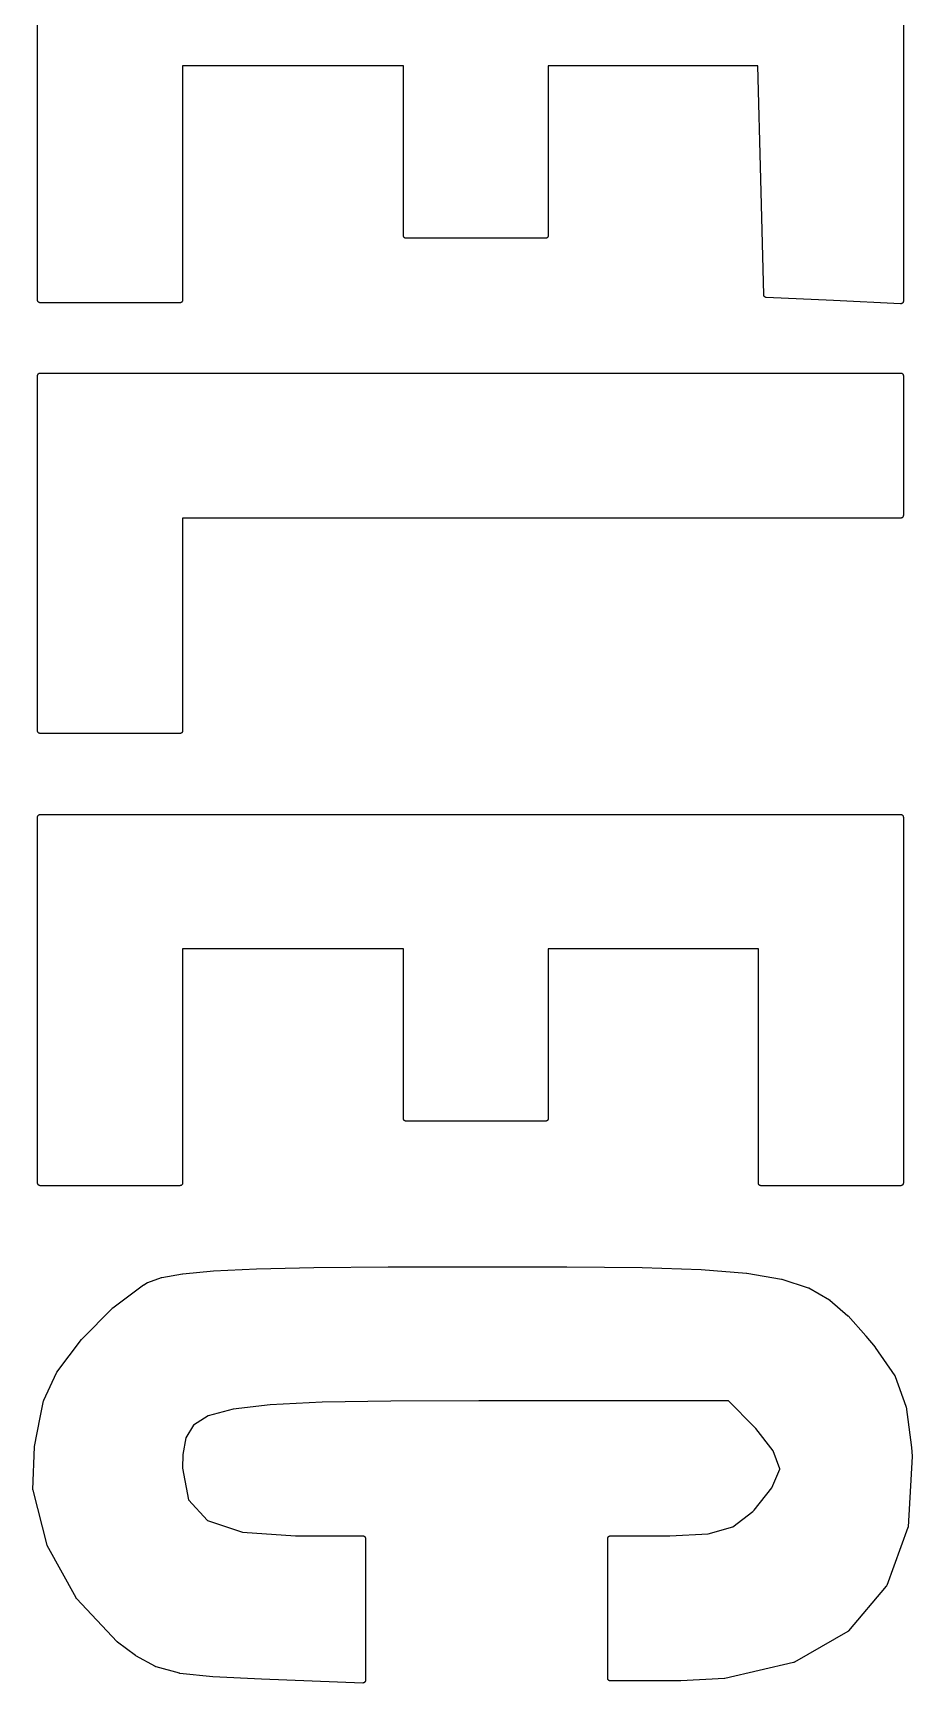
# Model space of a CAD drawing. Extents: x -1.2 to 49.3, y 2.3 to 45.6.
# Drawn here: x 38.656 to 40.386, y 33.729 to 36.973 of the extents above; entities that cross this region are included whole.
import ezdxf

# ---------------------------------------------------------------- set-up
doc = ezdxf.new("R2010")
doc.units = 0
doc.layers.add('BLACK', color=7, linetype='CONTINUOUS')

msp = doc.modelspace()

# ---------------------------------------------------------------- linework, layer by layer
at = {"layer": 'BLACK', "linetype": 'CONTINUOUS'}
for p, q in [((38.6653, 36.4475), (38.6653, 37.1884)), ((40.3687, 37.1883), (40.3687, 36.4454)), ((39.385, 36.9082), (38.9505, 36.9082)), ((38.9505, 36.9082), (38.9505, 36.4474)), ((39.385, 36.5745), (39.385, 36.9082)), ((40.0822, 36.9082), (39.6702, 36.9082)), ((39.6702, 36.9082), (39.6702, 36.5744)), ((40.0881, 36.6856), (40.0822, 36.9082)), ((40.0881, 36.6855), (40.0881, 36.6856)), ((40.0881, 36.6856), (40.0881, 36.6856)), ((40.0941, 36.458), (40.0881, 36.6855)), ((39.385, 36.574), (39.385, 36.5745)), ((39.3851, 36.5736), (39.385, 36.574)), ((39.3851, 36.5735), (39.3851, 36.5736)), ((39.3852, 36.573), (39.3851, 36.5735)), ((39.3851, 36.5735), (39.3851, 36.5735)), ((39.3854, 36.5726), (39.3852, 36.573)), ((39.3856, 36.5722), (39.3854, 36.5726)), ((39.3854, 36.5726), (39.3854, 36.5726)), ((39.3854, 36.5726), (39.3854, 36.5726)), ((39.3858, 36.5718), (39.3856, 36.5722)), ((39.3858, 36.5717), (39.3858, 36.5718)), ((39.3862, 36.5713), (39.3858, 36.5717)), ((39.3858, 36.5717), (39.3858, 36.5717)), ((39.3864, 36.571), (39.3862, 36.5713)), ((39.3865, 36.571), (39.3864, 36.571)), ((39.3864, 36.571), (39.3864, 36.571)), ((39.3868, 36.5707), (39.3865, 36.571)), ((39.3872, 36.5704), (39.3868, 36.5707)), ((39.3875, 36.5702), (39.3872, 36.5704)), ((39.3872, 36.5704), (39.3872, 36.5704)), ((39.3872, 36.5704), (39.3872, 36.5704)), ((39.388, 36.5699), (39.3875, 36.5702)), ((39.3881, 36.5699), (39.388, 36.5699)), ((39.388, 36.5699), (39.388, 36.5699)), ((39.3884, 36.5698), (39.3881, 36.5699)), ((39.389, 36.5696), (39.3884, 36.5698)), ((39.3894, 36.5696), (39.389, 36.5696)), ((39.389, 36.5696), (39.389, 36.5696)), ((39.389, 36.5696), (39.389, 36.5696)), ((39.3899, 36.5695), (39.3894, 36.5696)), ((39.6652, 36.5695), (39.3899, 36.5695)), ((39.6657, 36.5695), (39.6652, 36.5695)), ((39.6661, 36.5696), (39.6657, 36.5695)), ((39.6666, 36.5697), (39.6661, 36.5696)), ((39.6661, 36.5696), (39.6661, 36.5696)), ((39.6661, 36.5696), (39.6661, 36.5696)), ((39.667, 36.5699), (39.6666, 36.5697)), ((39.6671, 36.5699), (39.667, 36.5699)), ((39.6675, 36.5701), (39.6671, 36.5699)), ((39.6671, 36.5699), (39.6671, 36.5699)), ((39.6679, 36.5703), (39.6675, 36.5701)), ((39.6683, 36.5707), (39.6679, 36.5703)), ((39.6679, 36.5703), (39.6679, 36.5703)), ((39.6679, 36.5703), (39.6679, 36.5703)), ((39.6687, 36.5709), (39.6683, 36.5707)), ((39.669, 36.5713), (39.6687, 36.571)), ((39.6687, 36.571), (39.6687, 36.5709)), ((39.6687, 36.5709), (39.6687, 36.5709)), ((39.6693, 36.5717), (39.669, 36.5713)), ((39.6695, 36.572), (39.6693, 36.5717)), ((39.6693, 36.5717), (39.6693, 36.5717)), ((39.6693, 36.5717), (39.6693, 36.5717)), ((39.6698, 36.5725), (39.6695, 36.572)), ((39.6699, 36.5729), (39.6698, 36.5726)), ((39.6698, 36.5726), (39.6698, 36.5725)), ((39.6698, 36.5725), (39.6698, 36.5725)), ((39.6701, 36.5735), (39.6699, 36.5729)), ((39.6702, 36.5744), (39.6701, 36.5739)), ((39.6701, 36.5739), (39.6701, 36.5735)), ((39.6701, 36.5735), (39.6701, 36.5735)), ((39.6701, 36.5735), (39.6701, 36.5735)), ((38.6654, 36.4471), (38.6653, 36.4475)), ((38.6654, 36.4466), (38.6654, 36.4471)), ((38.6654, 36.4465), (38.6654, 36.4466)), ((38.6656, 36.446), (38.6654, 36.4465)), ((38.6654, 36.4465), (38.6654, 36.4465)), ((38.6657, 36.4456), (38.6656, 36.446)), ((38.6659, 36.4452), (38.6657, 36.4456)), ((38.6657, 36.4456), (38.6657, 36.4456)), ((38.6657, 36.4456), (38.6657, 36.4456)), ((38.6661, 36.4448), (38.6659, 36.4452)), ((38.6662, 36.4447), (38.6661, 36.4448)), ((38.6665, 36.4443), (38.6662, 36.4447)), ((38.6662, 36.4447), (38.6662, 36.4447)), ((38.6668, 36.444), (38.6665, 36.4443)), ((38.6671, 36.4437), (38.6668, 36.444)), ((38.6668, 36.444), (38.6668, 36.444)), ((38.6668, 36.444), (38.6668, 36.444)), ((38.6675, 36.4434), (38.6671, 36.4437)), ((38.6679, 36.4432), (38.6675, 36.4434)), ((38.6675, 36.4434), (38.6675, 36.4434)), ((38.6675, 36.4434), (38.6675, 36.4434)), ((38.6684, 36.4429), (38.6679, 36.4432)), ((38.6688, 36.4428), (38.6684, 36.4429)), ((38.6684, 36.4429), (38.6684, 36.4429)), ((38.6684, 36.4429), (38.6684, 36.4429)), ((38.6693, 36.4426), (38.6688, 36.4428)), ((38.6698, 36.4426), (38.6693, 36.4426)), ((38.6693, 36.4426), (38.6693, 36.4426)), ((38.6693, 36.4426), (38.6693, 36.4426)), ((38.6703, 36.4425), (38.6698, 36.4426)), ((38.9455, 36.4425), (38.6703, 36.4425)), ((38.946, 36.4425), (38.9455, 36.4425)), ((38.9464, 36.4426), (38.946, 36.4425)), ((38.9465, 36.4426), (38.9464, 36.4426)), ((38.947, 36.4427), (38.9465, 36.4426)), ((38.9465, 36.4426), (38.9465, 36.4426)), ((38.9474, 36.4429), (38.947, 36.4427)), ((38.9478, 36.4431), (38.9474, 36.4429)), ((38.9474, 36.4429), (38.9474, 36.4429)), ((38.9474, 36.4429), (38.9474, 36.4429)), ((38.9482, 36.4433), (38.9478, 36.4431)), ((38.9483, 36.4433), (38.9482, 36.4433)), ((38.9487, 36.4437), (38.9483, 36.4433)), ((38.9483, 36.4433), (38.9483, 36.4433)), ((38.949, 36.4439), (38.9487, 36.4437)), ((38.9493, 36.4443), (38.949, 36.444)), ((38.949, 36.444), (38.949, 36.4439)), ((38.949, 36.4439), (38.949, 36.4439)), ((38.9496, 36.4447), (38.9493, 36.4443)), ((38.9498, 36.445), (38.9496, 36.4447)), ((38.9496, 36.4447), (38.9496, 36.4447)), ((38.9496, 36.4447), (38.9496, 36.4447)), ((38.9501, 36.4455), (38.9498, 36.445)), ((38.9502, 36.4459), (38.9501, 36.4456)), ((38.9501, 36.4456), (38.9501, 36.4455)), ((38.9501, 36.4455), (38.9501, 36.4455)), ((38.9504, 36.4465), (38.9502, 36.4459)), ((38.9505, 36.4474), (38.9504, 36.4469)), ((38.9504, 36.4469), (38.9504, 36.4465)), ((38.9504, 36.4465), (38.9504, 36.4465)), ((38.9504, 36.4465), (38.9504, 36.4465)), ((40.0941, 36.4577), (40.0941, 36.458)), ((40.0941, 36.4574), (40.0941, 36.4577)), ((40.0942, 36.4572), (40.0941, 36.4574)), ((40.0942, 36.457), (40.0942, 36.4572)), ((40.0943, 36.4567), (40.0942, 36.457)), ((40.0944, 36.4564), (40.0943, 36.4567)), ((40.0944, 36.4562), (40.0944, 36.4564)), ((40.0945, 36.4561), (40.0944, 36.4562)), ((40.0947, 36.4558), (40.0945, 36.4561)), ((40.0948, 36.4555), (40.0947, 36.4558)), ((40.0949, 36.4554), (40.0948, 36.4555)), ((40.095, 36.4552), (40.0949, 36.4554)), ((40.0952, 36.455), (40.095, 36.4552)), ((40.0953, 36.4548), (40.0952, 36.455)), ((40.0955, 36.4546), (40.0953, 36.4548)), ((40.0956, 36.4545), (40.0955, 36.4546)), ((40.0959, 36.4543), (40.0956, 36.4545)), ((40.0961, 36.4541), (40.0959, 36.4543)), ((40.0962, 36.454), (40.0961, 36.4541)), ((40.0964, 36.4539), (40.0962, 36.454)), ((40.0966, 36.4537), (40.0964, 36.4539)), ((40.0969, 36.4536), (40.0966, 36.4537)), ((40.0971, 36.4535), (40.0969, 36.4536)), ((40.0973, 36.4534), (40.0971, 36.4535)), ((40.0975, 36.4534), (40.0973, 36.4534)), ((40.0978, 36.4532), (40.0975, 36.4534)), ((40.098, 36.4532), (40.0978, 36.4532)), ((40.0982, 36.4532), (40.098, 36.4532)), ((40.0985, 36.4531), (40.0982, 36.4532)), ((40.0988, 36.4531), (40.0985, 36.4531)), ((40.2311, 36.4468), (40.0988, 36.4531)), ((40.0988, 36.4531), (40.0988, 36.4531)), ((40.3634, 36.4405), (40.2311, 36.4468)), ((40.2311, 36.4468), (40.2311, 36.4468)), ((40.2311, 36.4468), (40.2311, 36.4468)), ((40.3635, 36.4405), (40.3634, 36.4405)), ((40.3636, 36.4405), (40.3635, 36.4405)), ((40.364, 36.4405), (40.3636, 36.4405)), ((40.3644, 36.4405), (40.364, 36.4405)), ((40.3645, 36.4406), (40.3644, 36.4405)), ((40.3646, 36.4406), (40.3645, 36.4406)), ((40.365, 36.4407), (40.3646, 36.4406)), ((40.3653, 36.4408), (40.365, 36.4407)), ((40.3654, 36.4408), (40.3653, 36.4408)), ((40.3655, 36.4408), (40.3654, 36.4408)), ((40.3659, 36.441), (40.3655, 36.4408)), ((40.3662, 36.4412), (40.3659, 36.441)), ((40.3663, 36.4412), (40.3662, 36.4412)), ((40.3664, 36.4413), (40.3663, 36.4412)), ((40.3667, 36.4415), (40.3664, 36.4413)), ((40.367, 36.4418), (40.3667, 36.4415)), ((40.3671, 36.4418), (40.367, 36.4418)), ((40.3672, 36.4419), (40.3671, 36.4418)), ((40.3674, 36.4422), (40.3672, 36.4419)), ((40.3677, 36.4425), (40.3674, 36.4422)), ((40.3678, 36.4427), (40.3677, 36.4426)), ((40.3677, 36.4426), (40.3677, 36.4425)), ((40.368, 36.443), (40.3678, 36.4427)), ((40.3682, 36.4433), (40.368, 36.443)), ((40.3683, 36.4435), (40.3682, 36.4434)), ((40.3682, 36.4434), (40.3682, 36.4433)), ((40.3684, 36.4439), (40.3683, 36.4435)), ((40.3685, 36.4442), (40.3684, 36.4439)), ((40.3686, 36.4444), (40.3685, 36.4443)), ((40.3685, 36.4443), (40.3685, 36.4442)), ((40.3687, 36.4452), (40.3686, 36.4448)), ((40.3686, 36.4448), (40.3686, 36.4444)), ((40.3687, 36.4454), (40.3687, 36.4453)), ((40.3687, 36.4453), (40.3687, 36.4452)), ((38.6653, 36.2994), (38.6654, 36.2999)), ((38.6653, 35.6008), (38.6653, 36.2994)), ((38.6654, 36.3004), (38.6656, 36.3009)), ((38.6654, 36.3003), (38.6654, 36.3004)), ((38.6654, 36.3004), (38.6654, 36.3004)), ((38.6654, 36.2999), (38.6654, 36.3003)), ((38.6656, 36.3009), (38.6657, 36.3013)), ((38.6657, 36.3013), (38.666, 36.3018)), ((38.6657, 36.3013), (38.6657, 36.3013)), ((38.6657, 36.3013), (38.6657, 36.3013)), ((38.666, 36.3018), (38.6662, 36.3021)), ((38.6662, 36.3022), (38.6665, 36.3025)), ((38.6662, 36.3021), (38.6662, 36.3022)), ((38.6662, 36.3021), (38.6662, 36.3021)), ((38.6665, 36.3025), (38.6668, 36.3029)), ((38.6668, 36.3029), (38.6672, 36.3032)), ((38.6668, 36.3029), (38.6668, 36.3029)), ((38.6668, 36.3029), (38.6668, 36.3029)), ((38.6672, 36.3032), (38.6676, 36.3035)), ((38.6676, 36.3035), (38.668, 36.3037)), ((38.6676, 36.3035), (38.6676, 36.3035)), ((38.6676, 36.3035), (38.6676, 36.3035)), ((38.668, 36.3037), (38.6684, 36.304)), ((38.6684, 36.304), (38.6684, 36.304)), ((38.6684, 36.304), (38.6685, 36.304)), ((38.6685, 36.304), (38.6689, 36.3041)), ((38.6689, 36.3041), (38.6694, 36.3042)), ((38.6694, 36.3042), (38.6698, 36.3043)), ((38.6694, 36.3042), (38.6694, 36.3042)), ((38.6694, 36.3042), (38.6694, 36.3042)), ((38.6698, 36.3043), (38.6703, 36.3043)), ((38.6703, 36.3043), (40.3637, 36.3043)), ((40.3637, 36.3043), (40.3642, 36.3043)), ((40.3642, 36.3043), (40.3647, 36.3042)), ((40.3647, 36.3042), (40.3647, 36.3042)), ((40.3647, 36.3042), (40.3647, 36.3042)), ((40.3647, 36.3042), (40.3652, 36.3041)), ((40.3652, 36.3041), (40.3656, 36.3039)), ((40.3656, 36.3039), (40.3656, 36.3039)), ((40.3656, 36.3039), (40.3656, 36.3039)), ((40.3656, 36.3039), (40.3661, 36.3037)), ((40.3661, 36.3037), (40.3665, 36.3035)), ((40.3665, 36.3035), (40.3665, 36.3035)), ((40.3665, 36.3035), (40.3665, 36.3035)), ((40.3665, 36.3035), (40.3669, 36.3031)), ((40.3669, 36.3031), (40.3672, 36.3029)), ((40.3672, 36.3029), (40.3672, 36.3028)), ((40.3672, 36.3028), (40.3672, 36.3028)), ((40.3672, 36.3028), (40.3675, 36.3025)), ((40.3675, 36.3025), (40.3678, 36.3021)), ((40.3678, 36.3021), (40.3678, 36.3021)), ((40.3678, 36.3021), (40.3678, 36.3021)), ((40.3678, 36.3021), (40.3681, 36.3017)), ((40.3681, 36.3017), (40.3683, 36.3012)), ((40.3683, 36.3012), (40.3683, 36.3012)), ((40.3683, 36.3012), (40.3683, 36.3012)), ((40.3683, 36.3012), (40.3684, 36.3008)), ((40.3684, 36.3008), (40.3686, 36.3003)), ((40.3686, 36.3003), (40.3686, 36.3003)), ((40.3686, 36.3003), (40.3686, 36.3003)), ((40.3686, 36.3003), (40.3686, 36.2998)), ((40.3686, 36.2998), (40.3687, 36.2993)), ((40.3687, 36.2993), (40.3687, 36.0241)), ((40.3637, 36.0192), (38.9505, 36.0192)), ((38.9505, 36.0192), (38.9505, 35.6008)), ((40.3642, 36.0192), (40.3637, 36.0192)), ((40.3646, 36.0193), (40.3642, 36.0192)), ((40.3651, 36.0194), (40.3646, 36.0193)), ((40.3646, 36.0193), (40.3646, 36.0193)), ((40.3646, 36.0193), (40.3646, 36.0193)), ((40.3655, 36.0195), (40.3651, 36.0194)), ((40.3656, 36.0195), (40.3655, 36.0195)), ((40.366, 36.0198), (40.3656, 36.0195)), ((40.3656, 36.0195), (40.3656, 36.0195)), ((40.3664, 36.02), (40.366, 36.0198)), ((40.3668, 36.0203), (40.3664, 36.02)), ((40.3664, 36.02), (40.3664, 36.02)), ((40.3664, 36.02), (40.3664, 36.02)), ((40.3672, 36.0206), (40.3668, 36.0203)), ((40.3675, 36.021), (40.3672, 36.0206)), ((40.3672, 36.0206), (40.3672, 36.0206)), ((40.3672, 36.0206), (40.3672, 36.0206)), ((40.3678, 36.0213), (40.3675, 36.021)), ((40.368, 36.0217), (40.3678, 36.0214)), ((40.3678, 36.0214), (40.3678, 36.0214)), ((40.3678, 36.0214), (40.3678, 36.0213)), ((40.3683, 36.0222), (40.368, 36.0217)), ((40.3684, 36.0226), (40.3683, 36.0222)), ((40.3683, 36.0222), (40.3683, 36.0222)), ((40.3683, 36.0222), (40.3683, 36.0222)), ((40.3686, 36.0231), (40.3684, 36.0226)), ((40.3687, 36.0241), (40.3686, 36.0236)), ((40.3686, 36.0236), (40.3686, 36.0232)), ((40.3686, 36.0232), (40.3686, 36.0231)), ((40.3686, 36.0231), (40.3686, 36.0231)), ((38.6654, 35.6003), (38.6653, 35.6008)), ((38.6654, 35.5999), (38.6654, 35.6003)), ((38.6656, 35.5994), (38.6654, 35.5999)), ((38.6654, 35.5999), (38.6654, 35.5999)), ((38.6654, 35.5999), (38.6654, 35.5999)), ((38.6657, 35.599), (38.6656, 35.5994)), ((38.6657, 35.5989), (38.6657, 35.599)), ((38.6659, 35.5985), (38.6657, 35.5989)), ((38.6657, 35.5989), (38.6657, 35.5989)), ((38.6661, 35.5981), (38.6659, 35.5985)), ((38.6662, 35.5981), (38.6661, 35.5981)), ((38.6665, 35.5977), (38.6662, 35.5981)), ((38.6662, 35.5981), (38.6662, 35.5981)), ((38.6668, 35.5973), (38.6665, 35.5977)), ((38.6671, 35.597), (38.6668, 35.5973)), ((38.6668, 35.5973), (38.6668, 35.5973)), ((38.6668, 35.5973), (38.6668, 35.5973)), ((38.6675, 35.5967), (38.6671, 35.597)), ((38.6679, 35.5965), (38.6675, 35.5967)), ((38.6675, 35.5967), (38.6675, 35.5967)), ((38.6675, 35.5967), (38.6675, 35.5967)), ((38.6684, 35.5962), (38.6679, 35.5965)), ((38.6688, 35.5961), (38.6684, 35.5962)), ((38.6684, 35.5962), (38.6684, 35.5962)), ((38.6684, 35.5962), (38.6684, 35.5962)), ((38.6693, 35.5959), (38.6688, 35.5961)), ((38.6698, 35.5959), (38.6693, 35.5959)), ((38.6693, 35.5959), (38.6693, 35.5959)), ((38.6693, 35.5959), (38.6693, 35.5959)), ((38.6703, 35.5958), (38.6698, 35.5959)), ((38.9455, 35.5958), (38.6703, 35.5958)), ((38.946, 35.5959), (38.9455, 35.5958)), ((38.9464, 35.5959), (38.946, 35.5959)), ((38.9465, 35.5959), (38.9464, 35.5959)), ((38.947, 35.5961), (38.9465, 35.5959)), ((38.9465, 35.5959), (38.9465, 35.5959)), ((38.9474, 35.5962), (38.947, 35.5961)), ((38.9478, 35.5964), (38.9474, 35.5962)), ((38.9474, 35.5962), (38.9474, 35.5962)), ((38.9474, 35.5962), (38.9474, 35.5962)), ((38.9482, 35.5966), (38.9478, 35.5964)), ((38.9483, 35.5967), (38.9482, 35.5966)), ((38.9487, 35.597), (38.9483, 35.5967)), ((38.9483, 35.5967), (38.9483, 35.5967)), ((38.949, 35.5973), (38.9487, 35.597)), ((38.9493, 35.5976), (38.949, 35.5973)), ((38.949, 35.5973), (38.949, 35.5973)), ((38.949, 35.5973), (38.949, 35.5973)), ((38.9496, 35.598), (38.9493, 35.5976)), ((38.9498, 35.5984), (38.9496, 35.598)), ((38.9496, 35.598), (38.9496, 35.598)), ((38.9496, 35.598), (38.9496, 35.598)), ((38.9501, 35.5989), (38.9498, 35.5984)), ((38.9502, 35.5993), (38.9501, 35.5989)), ((38.9501, 35.5989), (38.9501, 35.5989)), ((38.9501, 35.5989), (38.9501, 35.5989)), ((38.9504, 35.5998), (38.9502, 35.5993)), ((38.9505, 35.6003), (38.9504, 35.5998)), ((38.9504, 35.5998), (38.9504, 35.5998)), ((38.9504, 35.5998), (38.9504, 35.5998)), ((38.9505, 35.6008), (38.9505, 35.6003)), ((38.6653, 35.4316), (38.6654, 35.4321)), ((38.6653, 34.7118), (38.6653, 35.4316)), ((38.6654, 35.4325), (38.6656, 35.4331)), ((38.6654, 35.4321), (38.6654, 35.4325)), ((38.6654, 35.4325), (38.6654, 35.4325)), ((38.6654, 35.4325), (38.6654, 35.4325)), ((38.6656, 35.4331), (38.6657, 35.4334)), ((38.6657, 35.4335), (38.666, 35.434)), ((38.6657, 35.4334), (38.6657, 35.4335)), ((38.6657, 35.4335), (38.6657, 35.4335)), ((38.666, 35.434), (38.6662, 35.4343)), ((38.6662, 35.4343), (38.6665, 35.4347)), ((38.6662, 35.4343), (38.6662, 35.4343)), ((38.6662, 35.4343), (38.6662, 35.4343)), ((38.6665, 35.4347), (38.6668, 35.435)), ((38.6668, 35.4351), (38.6672, 35.4353)), ((38.6668, 35.435), (38.6668, 35.4351)), ((38.6668, 35.4351), (38.6668, 35.4351)), ((38.6672, 35.4353), (38.6676, 35.4357)), ((38.6676, 35.4357), (38.668, 35.4359)), ((38.6676, 35.4357), (38.6676, 35.4357)), ((38.6676, 35.4357), (38.6676, 35.4357)), ((38.668, 35.4359), (38.6684, 35.4361)), ((38.6684, 35.4361), (38.6684, 35.4361)), ((38.6684, 35.4361), (38.6685, 35.4361)), ((38.6685, 35.4361), (38.6689, 35.4363)), ((38.6689, 35.4363), (38.6694, 35.4364)), ((38.6694, 35.4364), (38.6698, 35.4365)), ((38.6694, 35.4364), (38.6694, 35.4364)), ((38.6694, 35.4364), (38.6694, 35.4364)), ((38.6698, 35.4365), (38.6703, 35.4365)), ((38.6703, 35.4365), (40.3637, 35.4365)), ((40.3637, 35.4365), (40.3642, 35.4364)), ((40.3642, 35.4364), (40.3647, 35.4364)), ((40.3647, 35.4364), (40.3647, 35.4364)), ((40.3647, 35.4364), (40.3647, 35.4364)), ((40.3647, 35.4364), (40.3652, 35.4362)), ((40.3652, 35.4362), (40.3656, 35.4361)), ((40.3656, 35.4361), (40.3656, 35.4361)), ((40.3656, 35.4361), (40.3656, 35.4361)), ((40.3656, 35.4361), (40.3661, 35.4358)), ((40.3661, 35.4358), (40.3665, 35.4356)), ((40.3665, 35.4356), (40.3665, 35.4356)), ((40.3665, 35.4356), (40.3665, 35.4356)), ((40.3665, 35.4356), (40.3669, 35.4353)), ((40.3669, 35.4353), (40.3672, 35.435)), ((40.3672, 35.435), (40.3672, 35.435)), ((40.3672, 35.435), (40.3672, 35.435)), ((40.3672, 35.435), (40.3675, 35.4347)), ((40.3675, 35.4347), (40.3678, 35.4343)), ((40.3678, 35.4343), (40.3678, 35.4343)), ((40.3678, 35.4343), (40.3678, 35.4342)), ((40.3678, 35.4342), (40.3681, 35.4338)), ((40.3681, 35.4338), (40.3683, 35.4334)), ((40.3683, 35.4334), (40.3683, 35.4334)), ((40.3683, 35.4334), (40.3683, 35.4334)), ((40.3683, 35.4334), (40.3684, 35.433)), ((40.3684, 35.433), (40.3686, 35.4325)), ((40.3686, 35.4325), (40.3686, 35.4325)), ((40.3686, 35.4325), (40.3686, 35.4324)), ((40.3686, 35.4324), (40.3686, 35.4321)), ((40.3686, 35.4321), (40.3687, 35.4315)), ((40.3687, 35.4315), (40.3687, 34.7118)), ((39.385, 35.1725), (38.9505, 35.1725)), ((38.9505, 35.1725), (38.9505, 34.7118)), ((39.385, 34.8388), (39.385, 35.1725)), ((40.0835, 35.1725), (39.6702, 35.1725)), ((39.6702, 35.1725), (39.6702, 34.8388)), ((40.0835, 34.7118), (40.0835, 35.1725)), ((39.385, 34.8383), (39.385, 34.8388)), ((39.3851, 34.8379), (39.385, 34.8383)), ((39.6702, 34.8388), (39.6701, 34.8383)), ((39.6701, 34.8383), (39.6701, 34.8378)), ((39.3852, 34.8374), (39.3851, 34.8379)), ((39.3851, 34.8379), (39.3851, 34.8379)), ((39.3851, 34.8379), (39.3851, 34.8379)), ((39.3854, 34.837), (39.3852, 34.8374)), ((39.3854, 34.8369), (39.3854, 34.837)), ((39.3856, 34.8365), (39.3854, 34.8369)), ((39.3854, 34.8369), (39.3854, 34.8369)), ((39.3858, 34.8361), (39.3856, 34.8365)), ((39.3862, 34.8357), (39.3858, 34.8361)), ((39.3858, 34.8361), (39.3858, 34.8361)), ((39.3858, 34.8361), (39.3858, 34.8361)), ((39.3864, 34.8353), (39.3862, 34.8357)), ((39.3865, 34.8353), (39.3864, 34.8353)), ((39.3864, 34.8353), (39.3864, 34.8353)), ((39.3868, 34.835), (39.3865, 34.8353)), ((39.3872, 34.8347), (39.3868, 34.835)), ((39.3875, 34.8345), (39.3872, 34.8347)), ((39.3872, 34.8347), (39.3872, 34.8347)), ((39.3872, 34.8347), (39.3872, 34.8347)), ((39.388, 34.8342), (39.3875, 34.8345)), ((39.3881, 34.8342), (39.388, 34.8342)), ((39.388, 34.8342), (39.388, 34.8342)), ((39.3884, 34.8341), (39.3881, 34.8342)), ((39.389, 34.8339), (39.3884, 34.8341)), ((39.3894, 34.8339), (39.389, 34.8339)), ((39.389, 34.8339), (39.389, 34.8339)), ((39.389, 34.8339), (39.389, 34.8339)), ((39.3899, 34.8338), (39.3894, 34.8339)), ((39.6652, 34.8338), (39.3899, 34.8338)), ((39.6657, 34.8339), (39.6652, 34.8338)), ((39.6661, 34.8339), (39.6657, 34.8339)), ((39.6666, 34.8341), (39.6661, 34.8339)), ((39.6661, 34.8339), (39.6661, 34.8339)), ((39.6661, 34.8339), (39.6661, 34.8339)), ((39.667, 34.8342), (39.6666, 34.8341)), ((39.6671, 34.8342), (39.667, 34.8342)), ((39.6675, 34.8344), (39.6671, 34.8342)), ((39.6671, 34.8342), (39.6671, 34.8342)), ((39.6679, 34.8346), (39.6675, 34.8344)), ((39.6683, 34.835), (39.6679, 34.8347)), ((39.6679, 34.8347), (39.6679, 34.8347)), ((39.6679, 34.8347), (39.6679, 34.8346)), ((39.6687, 34.8353), (39.6683, 34.835)), ((39.669, 34.8356), (39.6687, 34.8353)), ((39.6687, 34.8353), (39.6687, 34.8353)), ((39.6687, 34.8353), (39.6687, 34.8353)), ((39.6693, 34.836), (39.669, 34.8356)), ((39.6695, 34.8364), (39.6693, 34.836)), ((39.6693, 34.836), (39.6693, 34.836)), ((39.6693, 34.836), (39.6693, 34.836)), ((39.6698, 34.8369), (39.6695, 34.8364)), ((39.6699, 34.8373), (39.6698, 34.8369)), ((39.6698, 34.8369), (39.6698, 34.8369)), ((39.6698, 34.8369), (39.6698, 34.8369)), ((39.6701, 34.8378), (39.6699, 34.8373)), ((39.6701, 34.8378), (39.6701, 34.8378)), ((39.6701, 34.8378), (39.6701, 34.8378)), ((38.6654, 34.7113), (38.6653, 34.7118)), ((38.6654, 34.7109), (38.6654, 34.7113)), ((38.6656, 34.7104), (38.6654, 34.7109)), ((38.6654, 34.7109), (38.6654, 34.7109)), ((38.6654, 34.7109), (38.6654, 34.7109)), ((38.6657, 34.71), (38.6656, 34.7104)), ((38.6657, 34.7099), (38.6657, 34.71)), ((38.6659, 34.7095), (38.6657, 34.7099)), ((38.6657, 34.7099), (38.6657, 34.7099)), ((38.6661, 34.7091), (38.6659, 34.7095)), ((38.6662, 34.7091), (38.6661, 34.7091)), ((38.6665, 34.7087), (38.6662, 34.7091)), ((38.6662, 34.7091), (38.6662, 34.7091)), ((38.6668, 34.7083), (38.6665, 34.7087)), ((38.9493, 34.7086), (38.949, 34.7083)), ((38.9496, 34.709), (38.9493, 34.7086)), ((38.9498, 34.7094), (38.9496, 34.709)), ((38.9496, 34.709), (38.9496, 34.709)), ((38.9496, 34.709), (38.9496, 34.709)), ((38.9501, 34.7099), (38.9498, 34.7094)), ((38.9502, 34.7103), (38.9501, 34.7099)), ((38.9501, 34.7099), (38.9501, 34.7099)), ((38.9501, 34.7099), (38.9501, 34.7099)), ((38.9504, 34.7108), (38.9502, 34.7103)), ((38.9505, 34.7118), (38.9504, 34.7113)), ((38.9504, 34.7113), (38.9504, 34.7108)), ((38.9504, 34.7108), (38.9504, 34.7108)), ((38.9504, 34.7108), (38.9504, 34.7108)), ((40.0835, 34.7113), (40.0835, 34.7118)), ((40.0836, 34.7109), (40.0835, 34.7113)), ((40.0837, 34.7104), (40.0836, 34.7109)), ((40.0836, 34.7109), (40.0836, 34.7109)), ((40.0836, 34.7109), (40.0836, 34.7109)), ((40.0839, 34.71), (40.0837, 34.7104)), ((40.0839, 34.7099), (40.0839, 34.71)), ((40.0841, 34.7095), (40.0839, 34.7099)), ((40.0839, 34.7099), (40.0839, 34.7099)), ((40.0843, 34.7091), (40.0841, 34.7095)), ((40.0847, 34.7087), (40.0843, 34.7091)), ((40.0843, 34.7091), (40.0843, 34.7091)), ((40.0843, 34.7091), (40.0843, 34.7091)), ((40.0849, 34.7083), (40.0847, 34.7087)), ((40.3675, 34.7086), (40.3672, 34.7083)), ((40.3678, 34.709), (40.3675, 34.7086)), ((40.368, 34.7094), (40.3678, 34.709)), ((40.3678, 34.709), (40.3678, 34.709)), ((40.3678, 34.709), (40.3678, 34.709)), ((40.3683, 34.7099), (40.368, 34.7094)), ((40.3684, 34.7103), (40.3683, 34.7099)), ((40.3683, 34.7099), (40.3683, 34.7099)), ((40.3683, 34.7099), (40.3683, 34.7099)), ((40.3686, 34.7108), (40.3684, 34.7103)), ((40.3687, 34.7118), (40.3686, 34.7113)), ((40.3686, 34.7113), (40.3686, 34.7108)), ((40.3686, 34.7108), (40.3686, 34.7108)), ((40.3686, 34.7108), (40.3686, 34.7108)), ((38.6671, 34.708), (38.6668, 34.7083)), ((38.6668, 34.7083), (38.6668, 34.7083)), ((38.6668, 34.7083), (38.6668, 34.7083)), ((38.6675, 34.7077), (38.6671, 34.708)), ((38.6679, 34.7075), (38.6675, 34.7077)), ((38.6675, 34.7077), (38.6675, 34.7077)), ((38.6675, 34.7077), (38.6675, 34.7077)), ((38.6684, 34.7072), (38.6679, 34.7075)), ((38.6688, 34.7071), (38.6684, 34.7072)), ((38.6684, 34.7072), (38.6684, 34.7072)), ((38.6684, 34.7072), (38.6684, 34.7072)), ((38.6693, 34.7069), (38.6688, 34.7071)), ((38.6698, 34.7069), (38.6693, 34.7069)), ((38.6693, 34.7069), (38.6693, 34.7069)), ((38.6693, 34.7069), (38.6693, 34.7069)), ((38.6703, 34.7068), (38.6698, 34.7069)), ((38.9455, 34.7068), (38.6703, 34.7068)), ((38.946, 34.7069), (38.9455, 34.7068)), ((38.9464, 34.7069), (38.946, 34.7069)), ((38.9465, 34.7069), (38.9464, 34.7069)), ((38.947, 34.7071), (38.9465, 34.7069)), ((38.9465, 34.7069), (38.9465, 34.7069)), ((38.9474, 34.7072), (38.947, 34.7071)), ((38.9478, 34.7074), (38.9474, 34.7072)), ((38.9474, 34.7072), (38.9474, 34.7072)), ((38.9474, 34.7072), (38.9474, 34.7072)), ((38.9482, 34.7076), (38.9478, 34.7074)), ((38.9483, 34.7077), (38.9482, 34.7076)), ((38.9487, 34.708), (38.9483, 34.7077)), ((38.9483, 34.7077), (38.9483, 34.7077)), ((38.949, 34.7083), (38.9487, 34.708)), ((38.949, 34.7083), (38.949, 34.7083)), ((38.949, 34.7083), (38.949, 34.7083)), ((40.085, 34.7083), (40.0849, 34.7083)), ((40.0849, 34.7083), (40.0849, 34.7083)), ((40.0853, 34.708), (40.085, 34.7083)), ((40.0857, 34.7077), (40.0853, 34.708)), ((40.086, 34.7075), (40.0857, 34.7077)), ((40.0857, 34.7077), (40.0857, 34.7077)), ((40.0857, 34.7077), (40.0857, 34.7077)), ((40.0865, 34.7072), (40.086, 34.7075)), ((40.0866, 34.7072), (40.0865, 34.7072)), ((40.0865, 34.7072), (40.0865, 34.7072)), ((40.0869, 34.7071), (40.0866, 34.7072)), ((40.0875, 34.7069), (40.0869, 34.7071)), ((40.0879, 34.7069), (40.0875, 34.7069)), ((40.0875, 34.7069), (40.0875, 34.7069)), ((40.0875, 34.7069), (40.0875, 34.7069)), ((40.0884, 34.7068), (40.0879, 34.7069)), ((40.3637, 34.7068), (40.0884, 34.7068)), ((40.3642, 34.7069), (40.3637, 34.7068)), ((40.3646, 34.7069), (40.3642, 34.7069)), ((40.3651, 34.7071), (40.3646, 34.7069)), ((40.3646, 34.7069), (40.3646, 34.7069)), ((40.3646, 34.7069), (40.3646, 34.7069)), ((40.3655, 34.7072), (40.3651, 34.7071)), ((40.3656, 34.7072), (40.3655, 34.7072)), ((40.366, 34.7074), (40.3656, 34.7072)), ((40.3656, 34.7072), (40.3656, 34.7072)), ((40.3664, 34.7076), (40.366, 34.7074)), ((40.3668, 34.708), (40.3664, 34.7077)), ((40.3664, 34.7077), (40.3664, 34.7077)), ((40.3664, 34.7077), (40.3664, 34.7076)), ((40.3672, 34.7083), (40.3668, 34.708)), ((40.3672, 34.7083), (40.3672, 34.7083)), ((40.3672, 34.7083), (40.3672, 34.7083)), ((39.2088, 34.5458), (39.3551, 34.5472)), ((39.3551, 34.5472), (39.5216, 34.5475)), ((39.3551, 34.5472), (39.3551, 34.5472)), ((39.5216, 34.5475), (39.5216, 34.5475)), ((39.5216, 34.5475), (39.7066, 34.5472)), ((39.7066, 34.5472), (39.7067, 34.5472)), ((39.7067, 34.5472), (39.8546, 34.5457)), ((38.8742, 34.5121), (38.8817, 34.5162)), ((38.8817, 34.5162), (38.8818, 34.5163)), ((38.8818, 34.5163), (38.8821, 34.5164)), ((38.8821, 34.5164), (38.8824, 34.5165)), ((38.8824, 34.5165), (38.9088, 34.5261)), ((38.9088, 34.5261), (38.9092, 34.5262)), ((38.9088, 34.5261), (38.9088, 34.5261)), ((38.9092, 34.5262), (38.9096, 34.5263)), ((38.9096, 34.5263), (38.9505, 34.5337)), ((38.9505, 34.5337), (38.9506, 34.5338)), ((38.9506, 34.5338), (38.9508, 34.5338)), ((38.9508, 34.5338), (38.951, 34.5338)), ((38.951, 34.5338), (39.0112, 34.5394)), ((39.0112, 34.5394), (39.0113, 34.5394)), ((39.0113, 34.5394), (39.0114, 34.5394)), ((39.0114, 34.5394), (39.0115, 34.5394)), ((39.0115, 34.5394), (39.0957, 34.5433)), ((39.0957, 34.5433), (39.0958, 34.5433)), ((39.0958, 34.5433), (39.2088, 34.5458)), ((39.0958, 34.5433), (39.0958, 34.5433)), ((39.0958, 34.5433), (39.0958, 34.5433)), ((39.2088, 34.5458), (39.2088, 34.5458)), ((39.2088, 34.5458), (39.2088, 34.5458)), ((39.8546, 34.5457), (39.8546, 34.5457)), ((39.8546, 34.5457), (39.8547, 34.5457)), ((39.8547, 34.5457), (39.8547, 34.5457)), ((39.8547, 34.5457), (39.9707, 34.5419)), ((39.9707, 34.5419), (39.9708, 34.5419)), ((39.9708, 34.5419), (39.9709, 34.5419)), ((39.9709, 34.5419), (39.971, 34.5419)), ((39.971, 34.5419), (40.0604, 34.5348)), ((40.0604, 34.5348), (40.0605, 34.5348)), ((40.0605, 34.5348), (40.0607, 34.5347)), ((40.0607, 34.5347), (40.0609, 34.5347)), ((40.0609, 34.5347), (40.1289, 34.5233)), ((40.1289, 34.5233), (40.129, 34.5232)), ((40.129, 34.5232), (40.1293, 34.5232)), ((40.1293, 34.5232), (40.1296, 34.5231)), ((40.1296, 34.5231), (40.1816, 34.5062)), ((38.8132, 34.4667), (38.8736, 34.5117)), ((38.8736, 34.5118), (38.8739, 34.5119)), ((38.8736, 34.5117), (38.8736, 34.5118)), ((38.8739, 34.5119), (38.8742, 34.5121)), ((40.1816, 34.5062), (40.1816, 34.5062)), ((40.1816, 34.5062), (40.1816, 34.5062)), ((40.1816, 34.5062), (40.1816, 34.5062)), ((40.1816, 34.5062), (40.1816, 34.5062)), ((40.1816, 34.5062), (40.1821, 34.506)), ((40.1821, 34.506), (40.1825, 34.5058)), ((40.1825, 34.5058), (40.2235, 34.4825)), ((40.2235, 34.4825), (40.2236, 34.4824)), ((40.2236, 34.4824), (40.224, 34.4821)), ((40.224, 34.4821), (40.2243, 34.4819)), ((40.2243, 34.4819), (40.2597, 34.4511)), ((38.7522, 34.4048), (38.8126, 34.4662)), ((38.8126, 34.4662), (38.8129, 34.4664)), ((38.8126, 34.4662), (38.8126, 34.4662)), ((38.8129, 34.4664), (38.8132, 34.4667)), ((40.2597, 34.4511), (40.2597, 34.451)), ((40.2597, 34.451), (40.2599, 34.4508)), ((40.2599, 34.4508), (40.2601, 34.4506)), ((40.2601, 34.4506), (40.2951, 34.4113)), ((38.7032, 34.3399), (38.7518, 34.4043)), ((38.7518, 34.4044), (38.752, 34.4046)), ((38.7518, 34.4043), (38.7518, 34.4044)), ((38.752, 34.4046), (38.7522, 34.4048)), ((40.2951, 34.4113), (40.2951, 34.4113)), ((40.2951, 34.4113), (40.2951, 34.4112)), ((40.2951, 34.4112), (40.2952, 34.4111)), ((40.2952, 34.4111), (40.3131, 34.3892)), ((40.3131, 34.3892), (40.3132, 34.3891)), ((40.3132, 34.3891), (40.3133, 34.389)), ((40.3133, 34.389), (40.3134, 34.3889)), ((40.3134, 34.3889), (40.3517, 34.3331)), ((38.6775, 34.2849), (38.7026, 34.339)), ((38.7026, 34.339), (38.7027, 34.3391)), ((38.7027, 34.3391), (38.7029, 34.3394)), ((38.7027, 34.3391), (38.7027, 34.3391)), ((38.7027, 34.3391), (38.7027, 34.3391)), ((38.7029, 34.3394), (38.7032, 34.3399)), ((38.7032, 34.3399), (38.7032, 34.3399)), ((40.3517, 34.3331), (40.3518, 34.333)), ((40.3518, 34.333), (40.3518, 34.3329)), ((40.3518, 34.3329), (40.3519, 34.3328)), ((40.3519, 34.3328), (40.3521, 34.3325)), ((40.3521, 34.3325), (40.3522, 34.3321)), ((40.3522, 34.3321), (40.3523, 34.332)), ((40.3523, 34.332), (40.3523, 34.3319)), ((40.3523, 34.3319), (40.3737, 34.2732)), ((38.6704, 34.2513), (38.6772, 34.2838)), ((38.6772, 34.284), (38.6773, 34.2844)), ((38.6772, 34.2839), (38.6772, 34.284)), ((38.6772, 34.284), (38.6772, 34.284)), ((38.6772, 34.2838), (38.6772, 34.2839)), ((38.6773, 34.2844), (38.6775, 34.2848)), ((38.6775, 34.2848), (38.6775, 34.2849)), ((38.6775, 34.2849), (38.6775, 34.2849)), ((39.001, 34.2544), (38.9719, 34.236)), ((39.0498, 34.2676), (39.001, 34.2544)), ((39.123, 34.2761), (39.0498, 34.2676)), ((39.225, 34.2809), (39.123, 34.2761)), ((39.3602, 34.283), (39.225, 34.2809)), ((39.5333, 34.2835), (39.3602, 34.283)), ((39.3602, 34.283), (39.3602, 34.283)), ((40.0249, 34.2835), (39.5333, 34.2835)), ((40.0753, 34.233), (40.0249, 34.2835)), ((40.3737, 34.2732), (40.3738, 34.2731)), ((40.3738, 34.2731), (40.3738, 34.2731)), ((40.3738, 34.2731), (40.3738, 34.2731)), ((40.3738, 34.2731), (40.3739, 34.2726)), ((40.3739, 34.2726), (40.374, 34.2722)), ((40.374, 34.2722), (40.374, 34.2722)), ((40.374, 34.2722), (40.374, 34.2721)), ((40.374, 34.2721), (40.3846, 34.1924)), ((38.659, 34.1942), (38.6704, 34.2513)), ((38.6704, 34.2513), (38.6704, 34.2513)), ((38.9719, 34.236), (38.957, 34.2113)), ((40.0787, 34.2296), (40.0753, 34.233)), ((40.1123, 34.1855), (40.0787, 34.2296)), ((38.6562, 34.1098), (38.6589, 34.1934)), ((38.6589, 34.1939), (38.659, 34.1942)), ((38.6589, 34.1935), (38.6589, 34.1939)), ((38.6589, 34.1934), (38.6589, 34.1935)), ((38.957, 34.2113), (38.9512, 34.178)), ((40.3846, 34.1924), (40.3846, 34.1923)), ((40.3846, 34.1923), (40.3846, 34.1922)), ((40.3846, 34.1922), (40.3846, 34.192)), ((40.3846, 34.192), (40.3858, 34.1752)), ((38.9512, 34.178), (38.9505, 34.1513)), ((40.1258, 34.1501), (40.1123, 34.1855)), ((40.3858, 34.1746), (40.378, 34.036)), ((40.3858, 34.1752), (40.3858, 34.1751)), ((40.3858, 34.1751), (40.3858, 34.1748)), ((40.3858, 34.1748), (40.3858, 34.1746)), ((38.9505, 34.1513), (38.9622, 34.089)), ((40.11, 34.1125), (40.1258, 34.1496)), ((40.1258, 34.1496), (40.1258, 34.1501)), ((38.6562, 34.1096), (38.6562, 34.1098)), ((38.6562, 34.1095), (38.6562, 34.1096)), ((38.6562, 34.1092), (38.6562, 34.1095)), ((38.6562, 34.1089), (38.6562, 34.1092)), ((38.6563, 34.1087), (38.6562, 34.1089)), ((38.6563, 34.1085), (38.6563, 34.1087)), ((38.6563, 34.1084), (38.6563, 34.1085)), ((38.6839, 34.0003), (38.6563, 34.1084)), ((40.0752, 34.0686), (40.11, 34.1125)), ((38.9622, 34.089), (38.9996, 34.0484)), ((40.033, 34.0363), (40.0724, 34.066)), ((40.0724, 34.066), (40.0752, 34.0686)), ((38.9996, 34.0484), (39.0683, 34.0255)), ((39.9844, 34.0221), (40.033, 34.0363)), ((40.3777, 34.0345), (40.336, 33.9207)), ((40.3778, 34.0347), (40.3777, 34.0345)), ((40.3779, 34.0352), (40.3778, 34.0349)), ((40.3778, 34.0349), (40.3778, 34.0347)), ((40.378, 34.0355), (40.3779, 34.0352)), ((40.378, 34.036), (40.378, 34.0359)), ((40.378, 34.0359), (40.378, 34.0357)), ((40.378, 34.0357), (40.378, 34.0355)), ((38.6839, 34.0002), (38.6839, 34.0003)), ((38.684, 34.0001), (38.6839, 34.0002)), ((38.6841, 33.9998), (38.684, 34.0001)), ((38.6842, 33.9994), (38.6841, 33.9998)), ((38.6843, 33.9993), (38.6842, 33.9994)), ((38.6843, 33.9992), (38.6843, 33.9993)), ((38.6844, 33.9992), (38.6843, 33.9992)), ((38.741, 33.8963), (38.6844, 33.9992)), ((39.0683, 34.0255), (39.1726, 34.0183)), ((39.1726, 34.0183), (39.3054, 34.0183)), ((39.3054, 34.0183), (39.3059, 34.0183)), ((39.3059, 34.0183), (39.3063, 34.0182)), ((39.3063, 34.0182), (39.3064, 34.0182)), ((39.3064, 34.0182), (39.3064, 34.0182)), ((39.3064, 34.0182), (39.3069, 34.0181)), ((39.3069, 34.0181), (39.3073, 34.0179)), ((39.3073, 34.0179), (39.3073, 34.0179)), ((39.3073, 34.0179), (39.3073, 34.0179)), ((39.3073, 34.0179), (39.3078, 34.0177)), ((39.3078, 34.0177), (39.3081, 34.0175)), ((39.3081, 34.0175), (39.3081, 34.0175)), ((39.3081, 34.0175), (39.3082, 34.0175)), ((39.3082, 34.0175), (39.3085, 34.0172)), ((39.3085, 34.0172), (39.3089, 34.0169)), ((39.3089, 34.0169), (39.3089, 34.0168)), ((39.3089, 34.0168), (39.3089, 34.0168)), ((39.3089, 34.0168), (39.3091, 34.0166)), ((39.3091, 34.0166), (39.3095, 34.0161)), ((39.3095, 34.0161), (39.3095, 34.0161)), ((39.3095, 34.0161), (39.3095, 34.0161)), ((39.3095, 34.0161), (39.3097, 34.0157)), ((39.3097, 34.0157), (39.31, 34.0152)), ((39.31, 34.0152), (39.31, 34.0152)), ((39.31, 34.0152), (39.31, 34.0152)), ((39.31, 34.0152), (39.3101, 34.0149)), ((39.3101, 34.0149), (39.3102, 34.0143)), ((39.3102, 34.0143), (39.3102, 34.0143)), ((39.3102, 34.0143), (39.3102, 34.0143)), ((39.3102, 34.0143), (39.3103, 34.0138)), ((39.3103, 34.0138), (39.3103, 34.0133)), ((39.3103, 34.0133), (39.3103, 33.734)), ((39.7872, 34.0139), (39.7873, 34.0143)), ((39.7872, 34.0134), (39.7872, 34.0139)), ((39.7872, 33.7382), (39.7872, 34.0134)), ((39.7873, 34.0144), (39.7874, 34.0149)), ((39.7873, 34.0143), (39.7873, 34.0144)), ((39.7873, 34.0144), (39.7873, 34.0144)), ((39.7874, 34.0149), (39.7876, 34.0153)), ((39.7876, 34.0153), (39.7878, 34.0158)), ((39.7876, 34.0153), (39.7876, 34.0153)), ((39.7876, 34.0153), (39.7876, 34.0153)), ((39.7878, 34.0158), (39.788, 34.0161)), ((39.788, 34.0162), (39.7883, 34.0165)), ((39.788, 34.0161), (39.788, 34.0162)), ((39.788, 34.0161), (39.788, 34.0161)), ((39.7883, 34.0165), (39.7886, 34.0169)), ((39.7886, 34.0169), (39.7887, 34.0169)), ((39.7887, 34.0169), (39.789, 34.0172)), ((39.7887, 34.0169), (39.7887, 34.0169)), ((39.789, 34.0172), (39.7894, 34.0175)), ((39.7894, 34.0175), (39.7898, 34.0177)), ((39.7894, 34.0175), (39.7894, 34.0175)), ((39.7894, 34.0175), (39.7894, 34.0175)), ((39.7898, 34.0177), (39.7903, 34.018)), ((39.7903, 34.018), (39.7907, 34.0181)), ((39.7903, 34.018), (39.7903, 34.018)), ((39.7903, 34.018), (39.7903, 34.018)), ((39.7907, 34.0181), (39.7912, 34.0182)), ((39.7912, 34.0182), (39.7917, 34.0183)), ((39.7912, 34.0182), (39.7912, 34.0182)), ((39.7912, 34.0182), (39.7912, 34.0182)), ((39.7917, 34.0183), (39.7922, 34.0183)), ((39.7922, 34.0183), (39.9094, 34.0183)), ((39.9094, 34.0183), (39.9844, 34.0221)), ((40.3351, 33.9192), (40.2609, 33.8314)), ((40.3353, 33.9194), (40.3351, 33.9192)), ((40.3356, 33.9197), (40.3353, 33.9194)), ((40.3357, 33.92), (40.3356, 33.9199)), ((40.3356, 33.9199), (40.3356, 33.9197)), ((40.3358, 33.9203), (40.3357, 33.92)), ((40.336, 33.9206), (40.3358, 33.9203)), ((40.336, 33.9207), (40.336, 33.9206)), ((38.7411, 33.8962), (38.741, 33.8963)), ((38.741, 33.8963), (38.741, 33.8963)), ((38.7413, 33.8958), (38.7411, 33.8962)), ((38.7415, 33.8955), (38.7413, 33.8958)), ((38.7416, 33.8955), (38.7415, 33.8955)), ((38.7417, 33.8954), (38.7416, 33.8955)), ((38.7417, 33.8953), (38.7417, 33.8954)), ((38.8221, 33.8102), (38.7417, 33.8953)), ((38.8224, 33.8099), (38.8221, 33.8102)), ((38.8226, 33.8097), (38.8224, 33.8099)), ((38.8227, 33.8096), (38.8226, 33.8097)), ((38.8582, 33.7829), (38.8227, 33.8096)), ((40.2596, 33.8303), (40.1543, 33.77)), ((40.2599, 33.8305), (40.2596, 33.8303)), ((40.2602, 33.8307), (40.2599, 33.8305)), ((40.2603, 33.8308), (40.2602, 33.8307)), ((40.2604, 33.8309), (40.2603, 33.8308)), ((40.2606, 33.8311), (40.2604, 33.8309)), ((40.2609, 33.8314), (40.2606, 33.8311)), ((40.2609, 33.8314), (40.2609, 33.8314)), ((38.8585, 33.7827), (38.8582, 33.7829)), ((38.8587, 33.7825), (38.8585, 33.7827)), ((38.8588, 33.7825), (38.8587, 33.7825)), ((38.8975, 33.7613), (38.8588, 33.7825)), ((40.1529, 33.7695), (40.0178, 33.7379)), ((40.1531, 33.7695), (40.1529, 33.7695)), ((40.1533, 33.7696), (40.1531, 33.7695)), ((40.1536, 33.7697), (40.1533, 33.7696)), ((40.1538, 33.7698), (40.1536, 33.7697)), ((40.154, 33.7699), (40.1538, 33.7698)), ((40.1542, 33.7699), (40.154, 33.7699)), ((40.1543, 33.77), (40.1542, 33.7699)), ((38.8975, 33.7612), (38.8975, 33.7613)), ((38.8976, 33.7612), (38.8975, 33.7612)), ((38.898, 33.761), (38.8976, 33.7612)), ((38.8984, 33.7609), (38.898, 33.761)), ((38.8985, 33.7608), (38.8984, 33.7609)), ((38.8984, 33.7609), (38.8984, 33.7609)), ((38.9445, 33.7482), (38.8985, 33.7608)), ((38.8985, 33.7608), (38.8985, 33.7608)), ((38.9448, 33.7481), (38.9445, 33.7482)), ((38.9452, 33.748), (38.9448, 33.7481)), ((38.9453, 33.748), (38.9452, 33.748)), ((39.0101, 33.7409), (38.9453, 33.748)), ((39.0102, 33.7409), (39.0101, 33.7409)), ((39.0104, 33.7409), (39.0102, 33.7409)), ((39.1059, 33.7364), (39.0104, 33.7409)), ((39.0104, 33.7409), (39.0104, 33.7409)), ((39.106, 33.7364), (39.1059, 33.7364)), ((39.1059, 33.7364), (39.1059, 33.7364)), ((39.3051, 33.7291), (39.106, 33.7364)), ((39.7872, 33.7377), (39.7872, 33.7382)), ((39.7873, 33.7372), (39.7872, 33.7377)), ((39.7874, 33.7367), (39.7873, 33.7372)), ((39.7873, 33.7372), (39.7873, 33.7372)), ((39.7873, 33.7372), (39.7873, 33.7372)), ((39.7875, 33.7363), (39.7874, 33.7367)), ((39.7878, 33.7358), (39.7875, 33.7363)), ((39.7875, 33.7363), (39.7875, 33.7363)), ((39.7875, 33.7363), (39.7875, 33.7363)), ((39.788, 33.7354), (39.7878, 33.7358)), ((39.7883, 33.735), (39.788, 33.7354)), ((39.788, 33.7354), (39.788, 33.7354)), ((39.788, 33.7354), (39.788, 33.7354)), ((40.017, 33.7378), (39.9307, 33.7332)), ((40.0174, 33.7378), (40.017, 33.7378)), ((40.0178, 33.7379), (40.0174, 33.7378)), ((40.0178, 33.7379), (40.0178, 33.7379)), ((39.3052, 33.7291), (39.3051, 33.7291)), ((39.3053, 33.7291), (39.3052, 33.7291)), ((39.3057, 33.7291), (39.3053, 33.7291)), ((39.3061, 33.7291), (39.3057, 33.7291)), ((39.3062, 33.7292), (39.3061, 33.7291)), ((39.3063, 33.7292), (39.3062, 33.7292)), ((39.3067, 33.7293), (39.3063, 33.7292)), ((39.3071, 33.7294), (39.3067, 33.7293)), ((39.3072, 33.7294), (39.3071, 33.7294)), ((39.3071, 33.7294), (39.3071, 33.7294)), ((39.3076, 33.7296), (39.3072, 33.7294)), ((39.3079, 33.7298), (39.3076, 33.7296)), ((39.308, 33.7299), (39.3079, 33.7298)), ((39.3081, 33.7299), (39.308, 33.7299)), ((39.3084, 33.7302), (39.3081, 33.7299)), ((39.3087, 33.7304), (39.3084, 33.7302)), ((39.3088, 33.7305), (39.3087, 33.7304)), ((39.3091, 33.7308), (39.3088, 33.7305)), ((39.3088, 33.7305), (39.3088, 33.7305)), ((39.3094, 33.7311), (39.3091, 33.7308)), ((39.3095, 33.7313), (39.3094, 33.7312)), ((39.3094, 33.7312), (39.3094, 33.7311)), ((39.3097, 33.7316), (39.3095, 33.7313)), ((39.3099, 33.732), (39.3097, 33.7316)), ((39.3101, 33.7325), (39.3099, 33.7321)), ((39.3099, 33.7321), (39.3099, 33.732)), ((39.3099, 33.732), (39.3099, 33.732)), ((39.3102, 33.7329), (39.3101, 33.7325)), ((39.3103, 33.7335), (39.3102, 33.733)), ((39.3102, 33.733), (39.3102, 33.733)), ((39.3102, 33.733), (39.3102, 33.7329)), ((39.3103, 33.734), (39.3103, 33.7339)), ((39.3103, 33.7339), (39.3103, 33.7339)), ((39.3103, 33.7339), (39.3103, 33.7335)), ((39.7886, 33.7347), (39.7883, 33.735)), ((39.7886, 33.7346), (39.7886, 33.7347)), ((39.7886, 33.7347), (39.7886, 33.7347)), ((39.789, 33.7343), (39.7886, 33.7346)), ((39.7893, 33.734), (39.789, 33.7343)), ((39.7894, 33.734), (39.7893, 33.734)), ((39.7897, 33.7338), (39.7894, 33.734)), ((39.7894, 33.734), (39.7894, 33.734)), ((39.7902, 33.7336), (39.7897, 33.7338)), ((39.7906, 33.7334), (39.7902, 33.7336)), ((39.7902, 33.7336), (39.7902, 33.7336)), ((39.7902, 33.7336), (39.7902, 33.7336)), ((39.7911, 33.7333), (39.7906, 33.7334)), ((39.7912, 33.7333), (39.7911, 33.7333)), ((39.7911, 33.7333), (39.7911, 33.7333)), ((39.7916, 33.7332), (39.7912, 33.7333)), ((39.7921, 33.7332), (39.7916, 33.7332)), ((39.9304, 33.7332), (39.7921, 33.7332)), ((39.9305, 33.7332), (39.9304, 33.7332)), ((39.9306, 33.7332), (39.9305, 33.7332)), ((39.9307, 33.7332), (39.9306, 33.7332))]:
    msp.add_line(p, q, dxfattribs=at)

doc.saveas('drawing.dxf')
